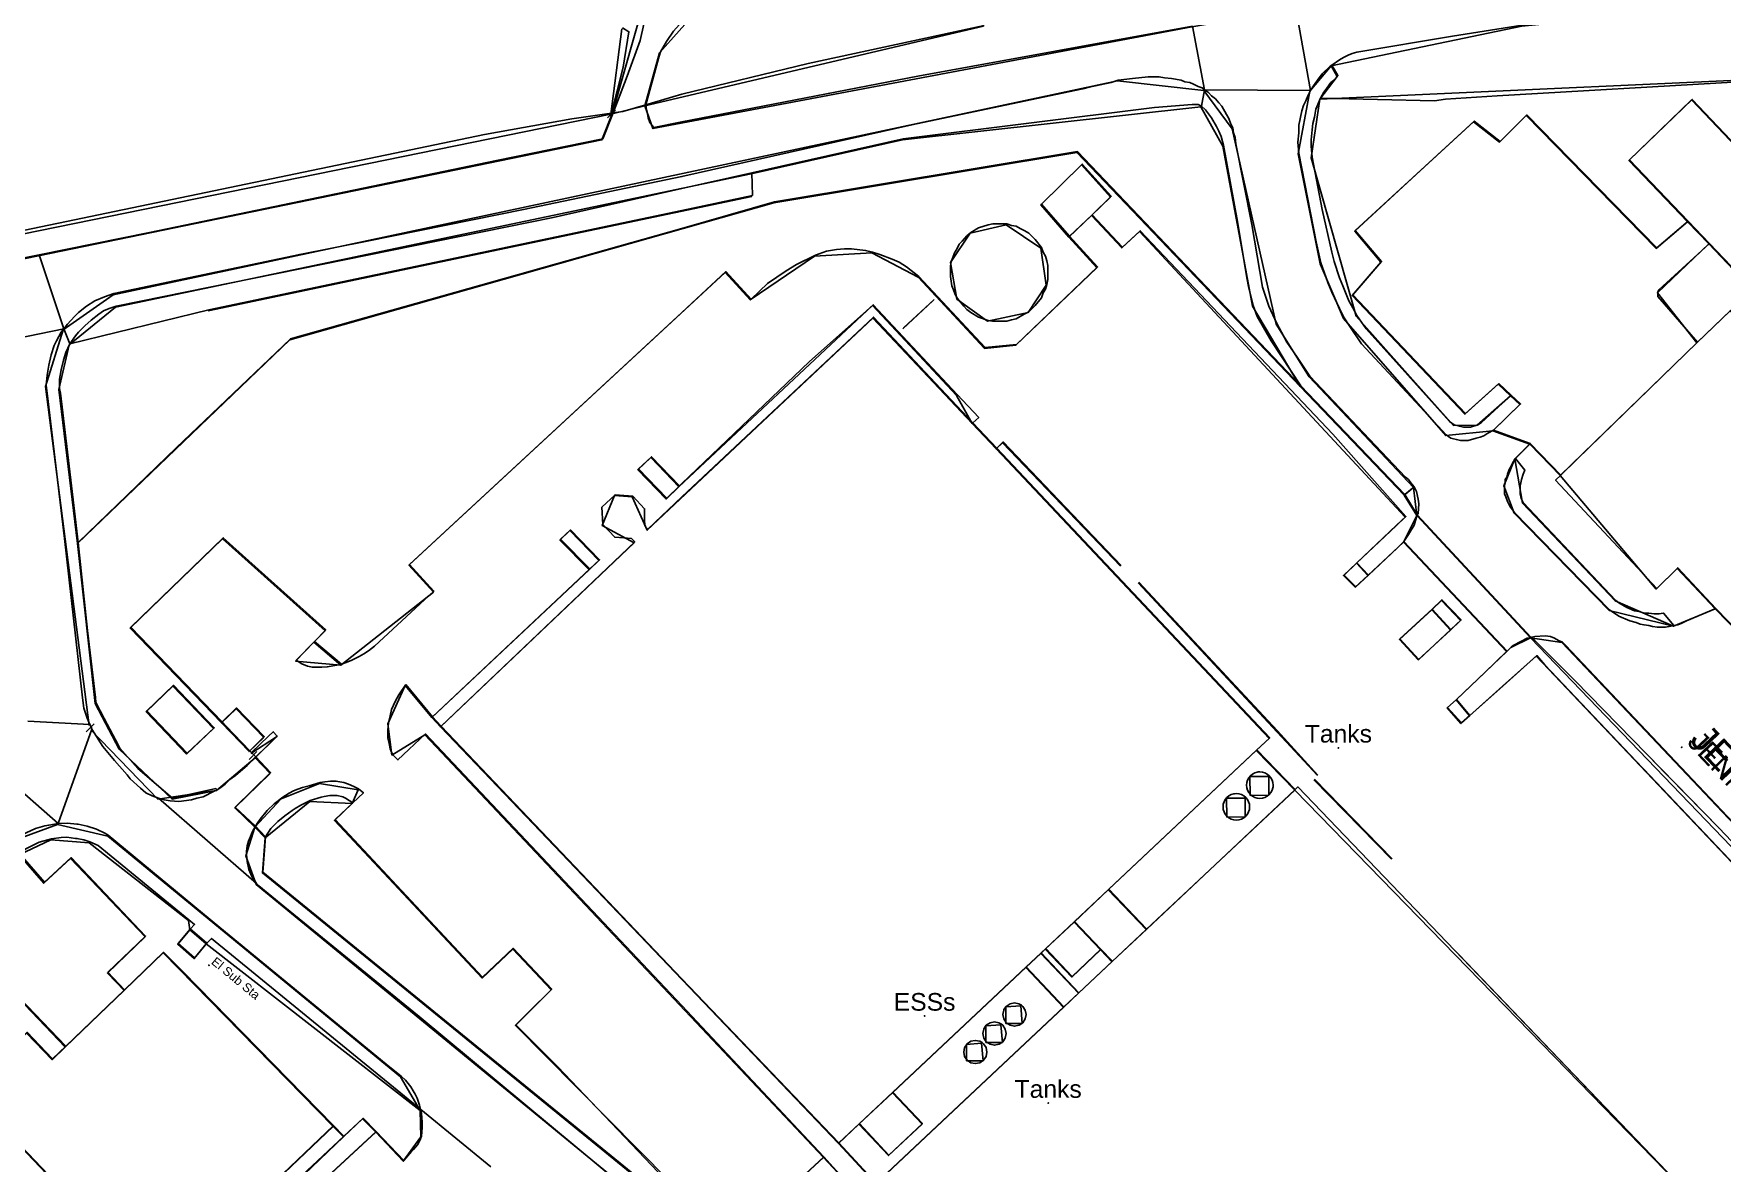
# Model space of a CAD drawing. Header units: millimetres. Extents: x 111502 to 977541, y 8702 to 1044108.
# Drawn here: x 488917.4 to 489132.6, y 243252.7 to 243396.6 of the extents above; entities that cross this region are included whole.
import ezdxf
from ezdxf.enums import TextEntityAlignment as Align

# ---------------------------------------------------------------- set-up
doc = ezdxf.new("R2010")
doc.units = ezdxf.units.MM
doc.header["$LTSCALE"] = 0.25
doc.linetypes.add('DASHED2', pattern=[9.525, 6.35, -3.175])
doc.layers.add('E HVSS As Laid HV', color=10, linetype='Continuous')
doc.layers.add('X HVSS Site Background', color=8, linetype='Continuous')
doc.styles.add('85C29BD3-77E0-4928-B775-6F', font='arial.ttf', dxfattribs={"height": 0.2})
doc.styles.add('OS Master Map$1$Standard', font='txt')

# ---------------------------------------------------------------- blocks, each defined once
blk = doc.blocks.new('Gas OS')
at = {"layer": 'X HVSS Site Background'}
for points in [[(454.1, -187.79), (448.71, -194.83), (445.9, -205.38), (445.75, -208.28), (451.11, -214.22), (448.57, -225.17), (446.47, -251.96), (436.93, -289.3), (583.72, -372.48), (722.74, -344.15), (724.14, -333.29)], [(953.43, -315.97), (809.97, -330.79), (796.8, -333.04), (728.13, -346), (727.1, -343.09), (728.97, -336.35), (733.99, -330.74), (739.81, -328.44), (753.84, -326.57), (757.46, -324.52), (763.84, -316.97), (765.17, -308.94), (762.61, -288.12), (765.36, -283.17), (767.01, -283.65), (779.4, -282.94), (785.22, -282.59), (794.99, -327.98), (884.42, -310.83)], [(722.94, -344.12), (727.3, -328.75), (726.53, -322.07), (722.92, -318.25), (715.11, -319.56), (712.86, -306.16), (720.61, -304.9)], [(1062.75, -310.89), (838.83, -332.93), (814.54, -338)], [(770.25, -332.96), (727.1, -343.09), (722.94, -344.12), (721.63, -347.44), (649.82, -362.21), (637.74, -364.66), (571.05, -378.23), (558.96, -380.7), (509.12, -391), (508.09, -391.2), (504, -389.58), (504.14, -383.93), (506.75, -386.88), (554.91, -377.03), (561.4, -374.41), (556.96, -368.55), (530.52, -353.7), (526.03, -352.98), (516.73, -352.94), (516.55, -358.44), (515.31, -358.48)], [(877.65, -360.4), (860.49, -342.35), (852.5, -350.06), (859.96, -357.86), (855.98, -361.27), (839.41, -344.34), (836.02, -347.72), (832.69, -345.12), (825.38, -351.85), (817.55, -359.05), (820.9, -363.03), (817.23, -367.26), (831.59, -382.38), (835.84, -378.57), (837.4, -380.05), (833.15, -383.8), (830.15, -383.81), (817.75, -369.91), (812.02, -349.74), (813.12, -342.24), (882.3, -339.09)], [(656.3, -422.03), (650.72, -378.85), (652.97, -371.64), (659.32, -367.16), (787.34, -339.93), (798.33, -341.15), (801.94, -346.02), (807.54, -370.91), (811.74, -377.61), (825.05, -391.7), (823.85, -392.7), (825.45, -395.29), (825.05, -391.7)], [(813.12, -342.24), (815.32, -339.34), (814.54, -338), (811.82, -341.24), (810.33, -349.23), (813.14, -363.21), (816.14, -370.21), (829.15, -385.1), (835.15, -384.5), (839.85, -386.19), (837.94, -388.09)], [(654.79, -398.85), (652.43, -379.25), (653.73, -373.56), (659.63, -368.75), (740.66, -351.75), (759.93, -347.43), (797.93, -343.23), (800.74, -348.23), (804.54, -368.62), (810.61, -378.84), (782.14, -349.03), (743.53, -355.44), (681.83, -372.89), (654.79, -398.85), (657.04, -419.24), (660.1, -425.04), (666.84, -431.44), (672.5, -430.34), (665.05, -431.44), (656.54, -422.63)], [(722.33, -344.64), (723.35, -343.63)], [(781.13, -359.82), (777.54, -355.72), (782.73, -350.62), (786.43, -354.72), (783.99, -357.07)], [(671.43, -369.2), (740.73, -354.63)], [(817.76, -401.38), (819.24, -402.95), (817.61, -404.43), (816.12, -402.95), (817.76, -401.38), (822.82, -396.62), (824, -395.51), (790.14, -359.12), (787.86, -361.2), (783.99, -357.07), (781.13, -359.82), (784.7, -363.72), (774.37, -373.6), (770.36, -374.01), (761.94, -364.92), (756.03, -361.83), (748.73, -362.23), (740.53, -367.83), (737.33, -364.34), (697.03, -401.63), (700.15, -405.04), (688.35, -414.34), (682.59, -413.83), (684.93, -411.43), (688.35, -414.34)], [(843.75, -390.2), (861.14, -373.3), (865.35, -369.25), (867.65, -369.99), (869.74, -368.09), (862.68, -360.69), (859.96, -357.86)], [(862.68, -360.69), (856.12, -366.92), (861.14, -373.3)], [(763.85, -367.88), (759.97, -371.5)], [(731.44, -391.62), (756.12, -368.54), (766.81, -379.98), (768.81, -383.57)], [(758.64, -468.83), (762.41, -472.82), (758.14, -476.83), (754.38, -472.83), (751.76, -475.29), (701.05, -422.23), (725.71, -398.75), (721.65, -396.55), (723.21, -392.74), (725.46, -392.93), (727.4, -397.16), (756.13, -370.13), (768.81, -383.57), (771.86, -386.81)], [(823.85, -392.7), (810.61, -378.84)], [(835.15, -384.5), (838.61, -381.15), (837.4, -380.05)], [(787.72, -401.73), (772.66, -386.01), (771.86, -386.81), (806.65, -423.69), (805.01, -425.23), (809.9, -430.27)], [(858.16, -409.38), (849.96, -407.38), (837.86, -395), (836.55, -391.5), (837.94, -388.09), (838.95, -393.7), (850.75, -406.18), (858.16, -409.38), (863.49, -407.2), (858.65, -402.02), (855.98, -404.67), (843.75, -390.2), (839.85, -386.19)], [(837.46, -412.09), (839.96, -410.89), (843.96, -411.48), (884.88, -454.71), (893.67, -464), (902.89, -473.75), (901.68, -475.05), (839.96, -410.89), (825.45, -395.29), (823.75, -398.7), (836.9, -412.62), (834.13, -415.27), (830.46, -418.79)], [(684.93, -411.43), (686.35, -409.99), (673.29, -398.24), (661.49, -409.64), (673.14, -421.71), (675, -419.92), (678.52, -423.58), (676.66, -425.36), (673.14, -421.71)], [(823.75, -398.7), (819.24, -402.95)], [(896.21, -573.52), (850.11, -614.4), (837.92, -602.5), (783.88, -537.64), (738.98, -490.2), (678.35, -440.83), (678.69, -436.36), (684.38, -431.71), (689.79, -432), (687.54, -434.13), (706.36, -454.21), (710.26, -450.52), (715.16, -455.71), (710.59, -460.28), (738.06, -487.99), (749.85, -477.07), (699.05, -423.23), (694.85, -425.82), (694.35, -421.83), (696.55, -416.93), (699.95, -421.03), (720, -402.2)], [(789.95, -403.87), (812.79, -428.43)], [(829.75, -409.89), (825.65, -413.69), (823.25, -411.1), (827.36, -407.29)], [(868.56, -412.37), (870.9, -415.56), (866.9, -420.9), (865.86, -416.68), (868.21, -412.02), (863.49, -407.2)], [(836.67, -412.86), (837.69, -411.85)], [(832.17, -420.82), (830.46, -418.79), (829.33, -419.8), (831.08, -421.79), (832.17, -420.82), (836.38, -417.05), (840.68, -413.19), (934.26, -511.86), (926.67, -519.36), (935.37, -527.37), (942.6, -518.32), (919.29, -493.67)], [(699.95, -421.03), (701.05, -422.23)], [(655.91, -422.84), (656.92, -421.83)], [(676.9, -425.6), (680.16, -423.5), (677.42, -426.15), (672.5, -430.34)], [(676.65, -426.39), (677.66, -425.37)], [(805.01, -425.23), (786.14, -442.98)], [(677.42, -426.15), (679.33, -428.16), (674.83, -432.55), (677.4, -434.99), (676.25, -438.63), (677.55, -442.28), (737.77, -491.69), (782.28, -538.64), (836.5, -603.6), (840.91, -608.81)], [(678.69, -436.36), (677.4, -434.99), (680.75, -431.38), (685.64, -429.43), (690.55, -430.23), (689.79, -432)], [(841.47, -510.05), (836.49, -504.84), (840.89, -500.62), (860.28, -482), (809.9, -430.27), (790.99, -448.05), (786.14, -442.98), (781.78, -447.08), (785.14, -450.61), (781.5, -454.09), (778.11, -450.53), (781.78, -447.08)], [(822.25, -439.08), (812.36, -428.98)], [(646.15, -437.14), (647.36, -438.53), (651.4, -436.59), (656.29, -436.98), (668.92, -446.9), (669.1, -448.07)], [(646.81, -436.64), (652.24, -434.64), (658.65, -436.13), (695.95, -466.82), (698.47, -471.07)], [(647.36, -438.53), (650.5, -442.13), (653.89, -438.98), (663.4, -448.97), (658.6, -453.58), (660.73, -455.81), (665.7, -451.02), (687.36, -473.12), (665.22, -494.22), (652.13, -506.67), (630.94, -484.46), (637.2, -478.42), (633.95, -475.03), (640.68, -468.55), (665.22, -494.22)], [(574.62, -538.57), (573.63, -540.23), (595.35, -563.66), (650.84, -510.72), (677.05, -539.35), (677.88, -538.39), (651.57, -510.01), (674.62, -488.91), (677.57, -492.01), (680.41, -492.06), (676.97, -488.51), (692.8, -473.86), (696.31, -477.56), (698.56, -474.46), (698.47, -471.07), (671.2, -449.87), (669.66, -451.73), (667.56, -449.92), (669.1, -448.07), (671.2, -449.87)], [(785.14, -450.61), (786.62, -452.15), (790.99, -448.05)], [(782.35, -456.16), (777.55, -451.07), (775.63, -452.86), (758.64, -468.83), (754.38, -472.83)], [(777.32, -451.31), (778.34, -450.29)], [(775.63, -452.86), (780.43, -457.97), (782.35, -456.16), (786.62, -452.15)], [(653.24, -463.01), (660.73, -455.81)], [(756.53, -480.44), (780.43, -457.97)], [(687.36, -473.12), (688.68, -474.46), (651.57, -510.01)], [(688.68, -474.46), (691.13, -472.17), (692.8, -473.86)], [(751.76, -475.29), (756.53, -480.44), (755.47, -481.44), (805.59, -534.49)], [(861.31, -592.76), (860.37, -593.6), (842.01, -575.49), (803.92, -535.37), (793.27, -546.81), (790.91, -544.33), (803.03, -534.43), (791.43, -521.44), (789.43, -521.62), (786.95, -519.06), (786.96, -516.65), (780.92, -510.36), (775.95, -507.01), (775.91, -504.97), (749.85, -477.07)]]:
    blk.add_lwpolyline(points, dxfattribs=at)
for points in [[(775.95, -369.44), (770.75, -370.54), (766.85, -367.74), (766.05, -363.05), (768.54, -359.34), (773.15, -358.24), (777.55, -361.24), (778.25, -365.94)], [(731.44, -391.62), (729.81, -393.2), (726.19, -389.45), (727.85, -387.92)], [(720, -402.2), (721.24, -401.03), (717.54, -397.22), (716.26, -398.43)], [(829.75, -409.89), (831.04, -408.67), (828.6, -406.11), (827.36, -407.29)], [(668.69, -425.68), (663.54, -420.29), (666.94, -417.04), (672.14, -422.44)], [(804.23, -430.95), (804.19, -428.52), (806.59, -428.52), (806.59, -430.91)], [(801.24, -433.71), (801.2, -431.28), (803.6, -431.28), (803.6, -433.69)], [(638.09, -449.79), (639.34, -448.54), (646.37, -455.85), (653.24, -463.01), (651.56, -464.63), (648.31, -461.22), (646.7, -462.77), (642.67, -458.6), (644.55, -456.79)], [(775.01, -457.75), (775.19, -459.99), (773.09, -459.99), (773.09, -457.9)], [(772.47, -460.16), (772.65, -462.42), (770.55, -462.42), (770.55, -460.32)], [(770.01, -462.52), (770.19, -464.76), (768.1, -464.76), (768.1, -462.67)]]:
    blk.add_lwpolyline(points, close=True, dxfattribs=at)
blk = doc.blocks.new('OS MAP 060722')
at = {"layer": 'X HVSS Site Background'}
for points in [[(222.29, 4298.68), (222.87, 4295.39), (221.53, 4287.36), (218.03, 4282.61), (215.16, 4279.81), (211.54, 4277.76), (207.81, 4276.6), (201.98, 4276.52), (197.51, 4275.89), (195.67, 4275.42), (194.06, 4274.9), (192.75, 4274.27), (191.69, 4273.6), (190.79, 4272.93), (189.87, 4272.18), (189.06, 4271.42), (188.33, 4270.62), (187.45, 4269.32), (186.67, 4267.99), (186.42, 4267.14), (184.8, 4261.25)], [(520.42, 4293.36), (442.01, 4285.07), (403.11, 4281.37), (368.81, 4277.87), (337.11, 4274.77), (313.11, 4272.97), (304.11, 4272.17), (296.51, 4271.37), (287.61, 4269.97), (275.41, 4267.97), (274.81, 4267.77), (274.31, 4267.57), (273.71, 4267.27), (273.21, 4266.97), (272.23, 4266.31)], [(180.64, 4260.21), (182.42, 4264.88), (184.11, 4269.43), (184.58, 4271.5), (184.76, 4272.56), (185, 4275.59), (184.9, 4278.59), (184.6, 4281.12), (184.23, 4282.27), (184.11, 4282.53), (183.35, 4283.76), (183.1, 4284.07), (182.66, 4284.51), (181.85, 4285.2), (180.62, 4286.09)], [(269.51, 4263.07), (267.66, 4273.53)], [(180.43, 4260.18), (181.92, 4266.04), (182.67, 4270.54), (181.83, 4271.04)], [(184.8, 4261.25), (189.42, 4262.59), (205.52, 4266.49), (227.95, 4271.36)], [(184.8, 4261.25), (184.92, 4260.59), (185.02, 4260.14), (185.12, 4259.59), (185.32, 4258.99), (185.57, 4258.64), (185.82, 4258.34), (189.42, 4259.09), (219.46, 4264.88), (254.49, 4271.27)], [(256.02, 4263.16), (254.49, 4271.27)], [(110.66, 4232.71), (111.12, 4233.29), (112.02, 4234.29), (112.52, 4234.79), (113.52, 4235.59), (114.62, 4236.29), (115.82, 4236.79), (117.02, 4237.19), (140.72, 4242.19), (149.32, 4243.89), (169.22, 4247.89), (189.42, 4252.09), (218.72, 4258.69), (240.52, 4263.29), (241.32, 4263.49), (244.12, 4264.09), (245.02, 4264.39), (246.82, 4264.59), (248.82, 4264.79), (250.22, 4264.79), (250.92, 4264.69), (251.82, 4264.59), (253.02, 4264.39), (253.52, 4264.19), (254.12, 4264.09), (254.62, 4263.89), (255.22, 4263.59), (255.72, 4263.39), (256.02, 4263.16)], [(272.23, 4266.31), (272.01, 4266.17), (271.01, 4265.17), (270.61, 4264.67), (269.91, 4263.67), (269.51, 4263.07)], [(272.23, 4266.31), (273.01, 4264.97), (272.61, 4264.47), (272.11, 4264.07), (271.61, 4263.37), (271.21, 4262.87), (270.81, 4262.07)], [(339.98, 4265.2), (324.11, 4264.17), (293.31, 4262.37), (286.71, 4261.97), (285.31, 4261.77), (270.81, 4262.07)], [(256.02, 4263.16), (255.62, 4261.09)], [(256.02, 4263.16), (269.51, 4263.07)], [(256.02, 4263.16), (256.52, 4262.79), (256.92, 4262.39), (257.42, 4261.99), (257.82, 4261.49), (258.22, 4261.09), (258.82, 4259.99), (259.12, 4259.49), (259.32, 4258.89), (259.62, 4258.29), (259.72, 4257.69), (259.92, 4257.09), (260.02, 4256.29), (262.02, 4245.99), (263.42, 4237.99), (264.22, 4235.59), (265.22, 4233.39), (265.82, 4232.29), (266.52, 4230.99), (267.82, 4229.09), (269.42, 4226.69), (281.62, 4213.79), (282.02, 4213.49), (282.32, 4213.09), (282.72, 4212.59)], [(269.51, 4263.07), (269.21, 4262.47), (268.91, 4261.77), (268.61, 4261.17), (268.41, 4260.47), (268.01, 4258.67), (268.01, 4257.67), (267.91, 4256.47), (268.01, 4255.07), (270.22, 4243.79), (270.82, 4241.09), (271.72, 4238.59), (272.22, 4237.39), (273.22, 4235.29), (273.82, 4234.09), (274.52, 4232.99), (276.02, 4230.79), (286.32, 4219.69), (286.82, 4219.19), (287.42, 4218.79), (287.72, 4218.69), (288.12, 4218.59), (288.62, 4218.49), (289.62, 4218.49), (290.62, 4218.79), (291.12, 4218.89), (291.62, 4219.09), (292.12, 4219.39), (292.82, 4219.79)], [(180.64, 4260.21), (181.87, 4260.39), (184.8, 4261.25)], [(198.34, 4252.58), (217.62, 4256.89), (249.62, 4260.89), (254.42, 4261.29), (255.22, 4261.29), (255.62, 4261.09)], [(255.62, 4261.09), (256.12, 4260.59), (256.92, 4259.59), (257.52, 4258.49), (257.82, 4257.89), (258.12, 4257.19), (258.42, 4256.09), (260.22, 4246.39), (261.42, 4239.19), (261.62, 4238.09), (262.22, 4235.69), (262.72, 4234.29), (264.52, 4231.19), (268.29, 4225.46)], [(270.81, 4262.07), (270.21, 4260.67), (270.01, 4259.67), (269.81, 4258.87), (269.71, 4258.07), (269.61, 4256.77), (269.61, 4255.97), (269.71, 4254.57), (271.02, 4247.89), (272.22, 4242.49), (272.52, 4241.29), (273.22, 4239.19), (273.62, 4238.19), (274.42, 4236.29), (274.92, 4235.39), (275.42, 4234.39), (276.62, 4232.69), (287.22, 4220.89), (287.82, 4220.49), (288.22, 4220.39), (288.52, 4220.29), (289.02, 4220.19), (289.92, 4220.19), (290.82, 4220.49), (291.32, 4220.79), (295.07, 4224.24)], [(317.64, 4246.43), (310.17, 4254.24), (318.17, 4261.94), (335.32, 4243.89), (346.12, 4254.19), (371.42, 4227.59)], [(41.42, 4231.89), (48.37, 4233.39), (53.52, 4234.29), (105.67, 4245.29), (164.27, 4257.44), (175.37, 4259.44), (180.43, 4260.18)], [(107.52, 4242.14), (121.57, 4244.99), (165.77, 4254.14), (179.32, 4256.89), (180.64, 4260.21)], [(180.43, 4260.18), (180.64, 4260.21)], [(283.07, 4252.46), (290.38, 4259.18), (293.7, 4256.58), (297.1, 4259.96), (313.65, 4243.03), (317.64, 4246.43)], [(268.29, 4225.46), (239.82, 4255.29), (201.22, 4248.89), (189.42, 4245.49), (139.52, 4231.44), (124.97, 4217.54), (112.47, 4205.49)], [(111.42, 4230.79), (112.12, 4231.79), (112.52, 4232.29), (113.32, 4233.09), (114.12, 4233.79), (115.12, 4234.59), (115.72, 4234.99), (116.42, 4235.29), (117.32, 4235.59), (173.02, 4246.89), (189.42, 4250.59), (198.34, 4252.58)], [(198.42, 4249.69), (198.34, 4252.58)], [(238.82, 4244.49), (235.22, 4248.59), (240.42, 4253.69), (244.12, 4249.59), (241.68, 4247.24)], [(293.51, 4225.73), (289.26, 4221.91), (274.91, 4237.04), (278.58, 4241.27), (275.23, 4245.25), (283.07, 4252.46)], [(129.12, 4235.14), (189.42, 4247.79), (198.42, 4249.69)], [(233.63, 4234.87), (233.03, 4234.57), (232.03, 4233.97), (231.43, 4233.87), (230.83, 4233.67), (229.03, 4233.67), (228.43, 4233.77), (227.23, 4234.17), (226.23, 4234.77), (225.73, 4235.17), (225.33, 4235.57), (224.53, 4236.57), (224.23, 4237.07), (224.03, 4237.67), (223.83, 4238.17), (223.63, 4239.37), (223.63, 4240.67), (223.73, 4241.27), (223.93, 4241.77), (224.13, 4242.37), (224.43, 4242.87), (224.73, 4243.47), (225.13, 4243.87), (225.73, 4244.57), (226.23, 4244.97), (227.23, 4245.57), (228.43, 4245.97), (229.03, 4246.07), (230.83, 4246.07), (231.43, 4245.87), (232.03, 4245.77), (232.53, 4245.47), (233.13, 4245.17), (233.63, 4244.87), (234.43, 4244.07), (235.23, 4243.07), (235.43, 4242.47), (235.73, 4241.97), (235.93, 4241.37), (236.03, 4240.77), (236.03, 4238.97), (235.93, 4238.37), (235.73, 4237.77), (235.43, 4237.27), (235.23, 4236.67), (234.43, 4235.67), (233.63, 4234.87)], [(241.68, 4247.24), (238.82, 4244.49)], [(280.49, 4207.67), (281.67, 4208.78), (272.36, 4219.3), (247.82, 4245.19), (245.55, 4243.12), (241.68, 4247.24)], [(320.36, 4243.59), (317.64, 4246.43)], [(238.82, 4244.49), (242.38, 4240.6), (232.05, 4230.72), (228.04, 4230.31), (219.62, 4239.39), (218.02, 4240.59), (217.12, 4241.19), (216.22, 4241.59), (214.62, 4242.19), (213.72, 4242.49), (212.82, 4242.69), (211.02, 4242.89), (210.12, 4242.89), (209.12, 4242.79), (207.82, 4242.59), (206.42, 4242.09), (204.02, 4240.89), (202.72, 4240.09), (200.32, 4238.49), (198.22, 4236.49), (195.02, 4239.99), (189.42, 4234.79), (154.72, 4202.69), (157.82, 4199.29), (150.22, 4192.29), (149.47, 4191.69), (148.87, 4191.29), (148.27, 4190.94), (147.37, 4190.49), (146.62, 4190.19), (146.02, 4189.99)], [(320.36, 4243.59), (313.9, 4237.67), (313.79, 4237.37), (313.79, 4236.83), (318.82, 4230.99)], [(325.32, 4234.29), (327.42, 4236.19), (325.86, 4237.83), (320.36, 4243.59)], [(95.44, 4239.69), (107.52, 4242.14)], [(107.52, 4242.14), (110.66, 4232.71)], [(129.12, 4235.14), (111.42, 4230.79)], [(189.12, 4212.7), (189.42, 4212.99), (205.62, 4228.49), (212.92, 4234.99), (213.8, 4235.78), (224.5, 4224.34)], [(221.54, 4236.44), (217.65, 4232.82)], [(325.32, 4234.29), (324.52, 4233.5), (323.04, 4235.04), (318.82, 4230.99)], [(110.66, 4232.71), (98.22, 4230.14)], [(110.66, 4232.71), (110.32, 4232.29), (109.72, 4231.19), (109.42, 4230.59), (109.02, 4229.39), (108.72, 4228.09), (108.52, 4226.79), (108.42, 4225.49), (108.52, 4224.49), (110.72, 4205.99), (113.02, 4185.69), (113.22, 4184.39), (113.62, 4183.09), (113.98, 4182.3)], [(110.66, 4232.71), (111.42, 4230.79)], [(158.72, 4182.09), (183.4, 4205.56), (182.99, 4205.99), (182, 4206.07), (180.86, 4206.16), (179.34, 4207.77), (179.2, 4209.97), (180.89, 4211.57), (183.14, 4211.38), (184.65, 4209.79), (184.66, 4208.47), (184.67, 4207.6), (185.08, 4207.16), (189.42, 4211.29), (213.82, 4234.19), (221.73, 4225.8), (226.5, 4220.74)], [(111.42, 4230.79), (110.92, 4229.69), (110.62, 4228.69), (110.32, 4227.49), (110.12, 4226.29), (110.12, 4225.09), (110.22, 4224.49), (111.92, 4210.19), (112.47, 4205.49)], [(318.82, 4230.99), (303.45, 4216.04), (301.42, 4214.08)], [(226.5, 4220.74), (227.25, 4221.41), (224.5, 4224.34)], [(281.52, 4211.59), (268.29, 4225.46)], [(292.82, 4219.79), (296.28, 4223.14), (295.07, 4224.24)], [(295.07, 4224.24), (293.51, 4225.73)], [(226.5, 4220.74), (229.55, 4217.51)], [(297.52, 4218.09), (292.82, 4219.79)], [(229.55, 4217.51), (230.34, 4218.3), (245.4, 4202.57)], [(229.55, 4217.51), (264.32, 4180.59), (262.68, 4179.05)], [(297.52, 4218.09), (295.62, 4216.19)], [(301.42, 4214.08), (297.52, 4218.09)], [(189.12, 4212.7), (187.5, 4211.13), (183.88, 4214.86), (185.54, 4216.4), (189.12, 4212.7)], [(295.62, 4216.19), (295.32, 4215.69), (295.12, 4215.29), (294.82, 4214.79), (294.62, 4214.19), (294.52, 4213.79), (294.32, 4213.49), (294.32, 4213.09), (294.22, 4212.79), (294.22, 4211.69), (294.42, 4211.29), (294.62, 4210.69), (294.82, 4210.29), (295.02, 4209.99), (295.52, 4209.29), (307.62, 4196.89), (308.82, 4196.09), (310.22, 4195.49), (311.02, 4195.29), (311.52, 4195.09), (312.02, 4194.99), (312.62, 4194.89), (313.12, 4194.79), (313.72, 4194.69), (314.72, 4194.69), (315.22, 4194.79), (315.82, 4194.89)], [(295.62, 4216.19), (296.82, 4214.69), (296.62, 4214.19), (296.42, 4213.49), (296.32, 4213.09), (296.22, 4212.79), (296.22, 4211.69), (296.32, 4211.29), (296.42, 4210.99), (296.62, 4210.59), (308.42, 4198.09), (308.82, 4197.79), (309.82, 4197.19), (310.82, 4196.79), (311.42, 4196.69), (312.02, 4196.49), (312.62, 4196.49), (313.32, 4196.39), (313.92, 4196.39), (314.52, 4196.49), (315.82, 4194.89)], [(301.42, 4214.08), (300.75, 4213.44), (313.65, 4199.61)], [(281.52, 4211.59), (282.72, 4212.59)], [(283.12, 4208.99), (281.52, 4211.59)], [(282.72, 4212.59), (283.02, 4211.99), (283.22, 4210.99), (283.32, 4210.39), (283.22, 4209.19), (283.12, 4208.99)], [(281.42, 4205.59), (282.02, 4206.49), (282.72, 4207.69), (283.12, 4208.99)], [(283.12, 4208.99), (297.62, 4193.39)], [(177.68, 4202.12), (178.92, 4203.29), (175.22, 4207.09), (173.94, 4205.89), (177.68, 4202.12)], [(275.43, 4202.91), (280.49, 4207.67)], [(112.47, 4205.49), (113.67, 4194.29), (114.67, 4185.74), (114.72, 4185.09), (115.77, 4183.04), (117.22, 4180.34), (117.77, 4179.29), (120.07, 4176.69), (124.52, 4172.89), (130.02, 4174.14), (130.17, 4173.99)], [(142.61, 4192.89), (144.02, 4194.34), (130.97, 4206.09), (119.17, 4194.69), (130.82, 4182.62)], [(281.42, 4205.59), (280.62, 4204.79), (276.91, 4201.33)], [(294.56, 4191.65), (281.42, 4205.59)], [(275.43, 4202.91), (273.8, 4201.34), (275.28, 4199.85), (276.91, 4201.33)], [(276.91, 4201.33), (275.43, 4202.91)], [(321.15, 4197.07), (316.31, 4202.26), (313.65, 4199.61)], [(177.68, 4202.12), (157.62, 4183.29)], [(247.62, 4200.43), (265.31, 4181.49), (270.45, 4175.85)], [(285.02, 4196.99), (286.27, 4198.18), (288.71, 4195.62), (287.42, 4194.39)], [(287.42, 4194.39), (283.32, 4190.59), (280.92, 4193.19), (285.02, 4196.99)], [(285.02, 4196.99), (287.42, 4194.39)], [(315.82, 4194.89), (316.32, 4194.99), (316.82, 4195.19), (317.42, 4195.49), (321.15, 4197.07)], [(321.15, 4197.07), (325.88, 4192.25)], [(342.52, 4149.54), (302.02, 4192.39), (301.62, 4192.79), (301.12, 4192.99), (300.62, 4193.29), (300.12, 4193.49), (299.42, 4193.59), (298.12, 4193.49), (297.74, 4193.41), (297.62, 4193.39)], [(146.02, 4189.99), (145.42, 4189.84), (144.22, 4189.64), (143.52, 4189.59), (142.32, 4189.59), (141.72, 4189.74), (140.97, 4190.04), (140.62, 4190.24), (140.27, 4190.49), (142.61, 4192.89)], [(146.02, 4189.99), (142.61, 4192.89)], [(294.56, 4191.65), (291.8, 4189.01)], [(295.12, 4192.19), (294.56, 4191.65)], [(297.62, 4193.39), (297.12, 4193.29), (296.32, 4192.89), (295.35, 4192.34), (295.12, 4192.19)], [(297.62, 4193.39), (298.02, 4193.09), (303.22, 4187.89), (321.54, 4169.11), (323.22, 4167.39), (359.32, 4129.19)], [(294.05, 4187.23), (298.36, 4191.08), (299.39, 4189.91), (391.88, 4092.35), (384.3, 4084.86), (392.98, 4076.85)], [(126.37, 4178.64), (121.22, 4184.04), (124.62, 4187.29), (129.82, 4181.89), (126.37, 4178.64)], [(207.5, 4127.21), (189.42, 4146.49), (156.72, 4181.09), (153.22, 4177.79), (152.52, 4178.49), (152.22, 4179.19), (152.12, 4179.89), (151.92, 4180.59), (151.92, 4181.59), (152.02, 4182.49), (152.22, 4183.39), (152.42, 4184.19), (152.92, 4185.29), (153.32, 4186.09), (154.22, 4187.39)], [(157.62, 4183.29), (154.22, 4187.39)], [(291.8, 4189.01), (288.12, 4185.49)], [(289.84, 4183.46), (294.05, 4187.23)], [(288.12, 4185.49), (286.98, 4184.48), (288.75, 4182.49), (288.77, 4182.5), (289.84, 4183.46)], [(288.12, 4185.49), (289.84, 4183.46)], [(130.82, 4182.62), (132.67, 4184.4), (136.2, 4180.75), (134.34, 4178.96)], [(157.62, 4183.29), (158.72, 4182.09)], [(113.98, 4182.3), (106.05, 4182.74)], [(109.92, 4169.69), (114.22, 4181.69)], [(113.98, 4182.3), (114.12, 4181.99), (114.22, 4181.69)], [(122.72, 4172.89), (121.92, 4173.19), (121.12, 4173.59), (120.42, 4174.19), (119.12, 4175.39), (118.72, 4175.89), (117.12, 4177.69), (115.62, 4179.49), (114.22, 4181.69)], [(134.34, 4178.96), (131.32, 4182.09), (130.82, 4182.62)], [(134.58, 4178.72), (136.74, 4180.8), (137.33, 4181.37), (137.85, 4180.83), (135.1, 4178.19), (135.1, 4178.18)], [(209.42, 4128.99), (189.42, 4149.89), (158.72, 4182.09)], [(134.58, 4178.72), (134.34, 4178.96)], [(134.58, 4178.72), (135.1, 4178.18)], [(262.68, 4179.05), (243.8, 4161.3)], [(267.56, 4174.01), (262.68, 4179.05)], [(135.1, 4178.18), (135.09, 4178.17), (135.09, 4178.17), (134.02, 4177.09), (132.52, 4175.79), (131.82, 4175.29), (131.22, 4174.69), (130.52, 4174.19), (130.17, 4173.99)], [(135.1, 4178.18), (137, 4176.16), (132.5, 4171.78), (135.07, 4169.33)], [(109.92, 4169.69), (103.19, 4175.61)], [(135.07, 4169.33), (135.27, 4169.69), (135.67, 4170.24), (136.57, 4171.34), (137.47, 4172.19), (137.97, 4172.59), (138.42, 4172.94), (139.37, 4173.54), (139.92, 4173.84), (140.47, 4174.04), (141.07, 4174.29), (141.92, 4174.49), (143.32, 4174.89), (143.92, 4174.99), (144.62, 4175.09), (145.32, 4175.09), (146.32, 4174.89), (146.92, 4174.69), (147.62, 4174.39), (148.22, 4174.09), (148.82, 4173.59), (147.47, 4172.31)], [(261.89, 4173.33), (261.86, 4173.36), (261.65, 4173.62), (261.49, 4173.92), (261.39, 4174.23), (261.36, 4174.56), (261.39, 4174.9), (261.49, 4175.21), (261.65, 4175.51), (261.86, 4175.76), (262.11, 4175.98), (262.41, 4176.13), (262.73, 4176.23), (262.83, 4176.25), (263.06, 4176.26), (263.39, 4176.23), (263.71, 4176.13), (264, 4175.98), (264.26, 4175.76), (264.47, 4175.51), (264.62, 4175.21), (264.72, 4174.9), (264.75, 4174.56), (264.74, 4174.36), (264.72, 4174.23), (264.62, 4173.92), (264.47, 4173.62), (264.26, 4173.36), (264, 4173.15), (263.71, 4173), (263.39, 4172.9), (263.06, 4172.87), (262.73, 4172.9), (262.41, 4173), (262.11, 4173.15), (261.89, 4173.33)], [(267.56, 4174.01), (267.92, 4174.35), (317.92, 4122.25), (298.52, 4103.63)], [(279.91, 4165.19), (270.02, 4175.31)], [(130.17, 4173.99), (129.82, 4173.79), (128.42, 4173.09), (127.62, 4172.89), (126.92, 4172.69), (125.32, 4172.49), (124.22, 4172.59), (123.42, 4172.69), (122.72, 4172.89)], [(122.72, 4172.89), (135.22, 4162.04)], [(136.36, 4167.97), (137.03, 4169.03), (137.91, 4169.94), (138.8, 4170.67), (139.73, 4171.32), (140.15, 4171.6), (140.87, 4172.03), (142.06, 4172.62), (143.46, 4173.03), (143.83, 4173.11), (144.53, 4173.25), (145.5, 4173.25), (146.22, 4173.09), (146.56, 4172.93), (147.47, 4172.31)], [(207.5, 4127.21), (195.72, 4116.29), (189.42, 4123.09), (188.95, 4122.6), (173.59, 4138.69), (168.63, 4143.65), (168.25, 4144.02), (169.02, 4144.79), (169.88, 4145.65), (172.82, 4148.59), (167.92, 4153.79), (164.02, 4150.09), (145.22, 4170.19), (147.47, 4172.31)], [(248.64, 4156.23), (267.56, 4174.01)], [(258.9, 4170.57), (258.86, 4170.6), (258.65, 4170.86), (258.5, 4171.15), (258.4, 4171.47), (258.37, 4171.8), (258.4, 4172.13), (258.5, 4172.45), (258.65, 4172.75), (258.86, 4173), (259.12, 4173.21), (259.41, 4173.37), (259.73, 4173.47), (259.84, 4173.48), (260.06, 4173.5), (260.4, 4173.47), (260.71, 4173.37), (261.01, 4173.21), (261.26, 4173), (261.47, 4172.75), (261.63, 4172.45), (261.73, 4172.13), (261.76, 4171.8), (261.75, 4171.6), (261.73, 4171.47), (261.63, 4171.15), (261.47, 4170.86), (261.26, 4170.6), (261.01, 4170.39), (260.71, 4170.24), (260.4, 4170.14), (260.06, 4170.11), (259.73, 4170.14), (259.41, 4170.24), (259.12, 4170.39), (258.9, 4170.57)], [(104.48, 4167.68), (104.82, 4167.94), (105.87, 4168.49), (107.02, 4169.04), (108.22, 4169.39), (108.72, 4169.49), (109.92, 4169.69)], [(105.03, 4165.8), (105.82, 4166.44), (107.52, 4167.29), (109.07, 4167.74), (110.32, 4167.89), (111.02, 4167.94), (112.12, 4167.79), (112.32, 4167.79), (113.22, 4167.59), (113.97, 4167.34), (115.02, 4166.89), (126.6, 4157.42)], [(109.92, 4169.69), (111.12, 4169.74), (112.32, 4169.59), (112.47, 4169.59), (113.62, 4169.34), (114.82, 4168.94), (115.87, 4168.44), (116.32, 4168.19), (130.52, 4156.44), (151.72, 4139.04), (153.62, 4137.49)], [(135.07, 4169.33), (134.67, 4168.59), (134.42, 4168.04), (134.17, 4167.44), (134.02, 4166.84), (133.92, 4166.14), (133.92, 4165.69), (133.97, 4165.29), (134.02, 4164.84), (134.22, 4163.84), (134.62, 4162.94), (134.97, 4162.39), (135.22, 4162.04)], [(135.07, 4169.33), (136.36, 4167.97)], [(136.36, 4167.97), (136.01, 4163.49), (154.82, 4148.14), (180.42, 4127.34), (189.42, 4119.99), (196.62, 4114.09), (241.51, 4066.61), (295.52, 4001.72)], [(105.03, 4165.8), (108.17, 4162.19), (111.57, 4165.34), (121.07, 4155.34), (116.27, 4150.74), (118.4, 4148.51)], [(135.22, 4162.04), (135.52, 4161.74), (138.82, 4159.04), (155.92, 4145.09), (189.42, 4117.29), (195.42, 4112.59), (239.91, 4065.61), (249.34, 4054.3), (258.08, 4043.82), (294.11, 4000.61)], [(243.8, 4161.3), (239.44, 4157.2)], [(248.64, 4156.23), (243.8, 4161.3)], [(126.77, 4156.24), (127.31, 4156.83), (126.6, 4157.42)], [(239.44, 4157.2), (235.77, 4153.75)], [(242.81, 4153.68), (239.44, 4157.2)], [(128.87, 4154.44), (127.47, 4152.76), (127.32, 4152.59), (125.22, 4154.39), (126.77, 4156.24)], [(126.77, 4156.24), (126.79, 4156.22), (127.06, 4155.99), (128.87, 4154.44)], [(128.87, 4154.44), (129.48, 4155.05), (156.13, 4133.23)], [(244.28, 4152.13), (248.64, 4156.23)], [(118.4, 4148.51), (123.37, 4153.29), (125.82, 4150.84), (145.02, 4131.19)], [(235.21, 4153.22), (233.29, 4151.42)], [(235.77, 4153.75), (235.21, 4153.22)], [(235.21, 4153.22), (240.01, 4148.12)], [(242.81, 4153.68), (239.16, 4150.2), (235.77, 4153.75)], [(244.28, 4152.13), (242.81, 4153.68)], [(233.29, 4151.42), (216.3, 4135.46)], [(238.09, 4146.31), (233.29, 4151.42)], [(240.01, 4148.12), (244.28, 4152.13)], [(104.04, 4148.48), (110.9, 4141.31)], [(110.9, 4141.31), (118.4, 4148.51)], [(214.18, 4123.85), (238.09, 4146.31)], [(232.67, 4146.54), (232.85, 4146.39), (233.17, 4145.91), (233.28, 4145.34), (233.17, 4144.78), (232.85, 4144.3), (232.38, 4143.98), (232.36, 4143.98), (231.8, 4143.86), (231.23, 4143.98), (230.75, 4144.3), (230.43, 4144.78), (230.32, 4145.34), (230.43, 4145.91), (230.45, 4145.97), (230.75, 4146.39), (231.23, 4146.71), (231.8, 4146.82), (232.36, 4146.71), (232.67, 4146.54)], [(238.09, 4146.31), (240.01, 4148.12)], [(230.12, 4144.12), (230.3, 4143.97), (230.62, 4143.49), (230.73, 4142.92), (230.62, 4142.35), (230.3, 4141.87), (229.83, 4141.56), (229.82, 4141.55), (229.25, 4141.44), (228.68, 4141.55), (228.2, 4141.87), (227.88, 4142.35), (227.77, 4142.92), (227.88, 4143.49), (227.91, 4143.54), (228.2, 4143.97), (228.68, 4144.29), (229.25, 4144.4), (229.82, 4144.29), (230.12, 4144.12)], [(104.37, 4141.55), (105.97, 4143.09), (109.22, 4139.69), (110.9, 4141.31)], [(227.67, 4141.77), (227.85, 4141.62), (228.17, 4141.14), (228.28, 4140.57), (228.17, 4140), (227.85, 4139.52), (227.39, 4139.21), (227.37, 4139.2), (226.8, 4139.09), (226.24, 4139.2), (225.76, 4139.52), (225.44, 4140), (225.32, 4140.57), (225.44, 4141.14), (225.46, 4141.19), (225.76, 4141.62), (226.24, 4141.94), (226.8, 4142.05), (227.37, 4141.94), (227.67, 4141.77)], [(98.35, 4135.76), (122.42, 4110.54), (122.87, 4110.09)], [(156.13, 4133.23), (156.12, 4133.29), (155.97, 4133.79), (155.67, 4134.69), (155.42, 4135.19), (155.17, 4135.64), (154.87, 4136.14), (154.52, 4136.54), (154.17, 4136.99), (153.62, 4137.49)], [(216.3, 4135.46), (212.04, 4131.45)], [(216.3, 4135.46), (220.07, 4131.46), (215.8, 4127.45), (212.04, 4131.45)], [(145.02, 4131.19), (122.87, 4110.09)], [(145.02, 4131.19), (146.35, 4129.84)], [(146.35, 4129.84), (148.8, 4132.14), (150.47, 4130.44)], [(153.97, 4126.74), (154.97, 4127.89), (155.22, 4128.14), (155.72, 4128.74), (156.02, 4129.29), (156.22, 4129.84), (156.32, 4130.94), (156.32, 4131.64), (156.22, 4132.74), (156.13, 4133.23)], [(156.13, 4133.23), (165.07, 4125.94)], [(212.04, 4131.45), (209.42, 4128.99)], [(109.22, 4094.29), (108.81, 4094.71), (146.35, 4129.84)], [(109.22, 4094.29), (132.27, 4115.39), (135.22, 4112.29), (138.07, 4112.24), (134.62, 4115.79), (150.47, 4130.44)], [(150.47, 4130.44), (153.97, 4126.74)], [(233.56, 4099.29), (217.11, 4116.88), (216.96, 4116.74), (207.5, 4127.21)], [(209.42, 4128.99), (214.18, 4123.85)]]:
    blk.add_lwpolyline(points, dxfattribs=at)
at = {"layer": 'X HVSS Site Background', "flags": 128}
for points in [[(342.52, 4149.54), (314.55, 4179.14)], [(312.01, 4176.61), (391.88, 4092.35), (391.88, 4092.35), (384.3, 4084.86), (384.3, 4084.86), (392.98, 4076.85)], [(313.13, 4177.73), (321.54, 4169.11), (321.54, 4169.11), (323.22, 4167.39), (323.22, 4167.39), (359.32, 4129.19)], [(288.41, 4153.01), (317.92, 4122.25), (317.92, 4122.25), (298.52, 4103.63)]]:
    blk.add_lwpolyline(points, dxfattribs=at)
at = {"layer": 'X HVSS Site Background'}
for p in [(273.07, 4179.32), (316.82, 4179.39), (129.13, 4151.63), (220.34, 4145.16), (236.09, 4134.06)]:
    blk.add_point(p, dxfattribs=at)
at = {"layer": 'X HVSS Site Background', "style": '85C29BD3-77E0-4928-B775-6F'}
for s, p in [('Tanks', (273.07, 4179.32)), ('ESSs', (220.34, 4145.16)), ('Tanks', (236.09, 4134.06))]:
    blk.add_text(s, height=2.25, dxfattribs=at).set_placement(p, align=Align.BOTTOM_CENTER)
for s, height, rotation, p in [('JENNA WAY', 2.625, 313.4, (316.82, 4179.39)), ('El Sub Sta', 1.125, 320.6, (129.13, 4151.63))]:
    blk.add_text(s, height=height, rotation=rotation, dxfattribs=at).set_placement(p, align=Align.BOTTOM_LEFT)
at = {"layer": 'X HVSS Site Background', "insert": (317.67, 4180.19), "char_height": 3.5, "attachment_point": 7, "rotation": 313.4, "style": 'OS Master Map$1$Standard'}
blk.add_mtext('{\\farial|b0|i0|c0|p34;JENNA WAY}', dxfattribs=at)

msp = doc.modelspace()

# ---------------------------------------------------------------- linework, layer by layer
at = {"lineweight": 0}
msp.add_circle((488727.82, 239008.33), 11388.42, dxfattribs=at)
at = {"layer": 'X HVSS Site Background', "lineweight": 0}
for p in [(489083.65, 243305.63), (489127.4, 243305.7), (488939.71, 243277.94), (489030.92, 243271.47), (489046.67, 243260.37)]:
    msp.add_point(p, dxfattribs=at)

# ---------------------------------------------------------------- block references
at = {"layer": 'E HVSS As Laid HV', "linetype": 'DASHED2', "lineweight": 0}
msp.add_blockref('OS MAP 060722', (488810.58, 239126.31), dxfattribs=at)
at = {"layer": 'X HVSS Site Background', "lineweight": 0}
msp.add_blockref('Gas OS', (488268.18, 243730.52), dxfattribs=at)

# ---------------------------------------------------------------- texts
at = {"layer": 'X HVSS Site Background', "lineweight": 0, "style": '85C29BD3-77E0-4928-B775-6F'}
for s, p in [('Tanks', (489083.65, 243305.63)), ('ESSs', (489030.92, 243271.47)), ('Tanks', (489046.67, 243260.37))]:
    msp.add_text(s, height=2.25, dxfattribs=at).set_placement(p, align=Align.BOTTOM_CENTER)
for s, height, rotation, p in [('JENNA WAY', 2.625, 313.4, (489127.4, 243305.7)), ('El Sub Sta', 1.125, 320.6, (488939.71, 243277.94))]:
    msp.add_text(s, height=height, rotation=rotation, dxfattribs=at).set_placement(p, align=Align.BOTTOM_LEFT)

doc.saveas('drawing.dxf')
